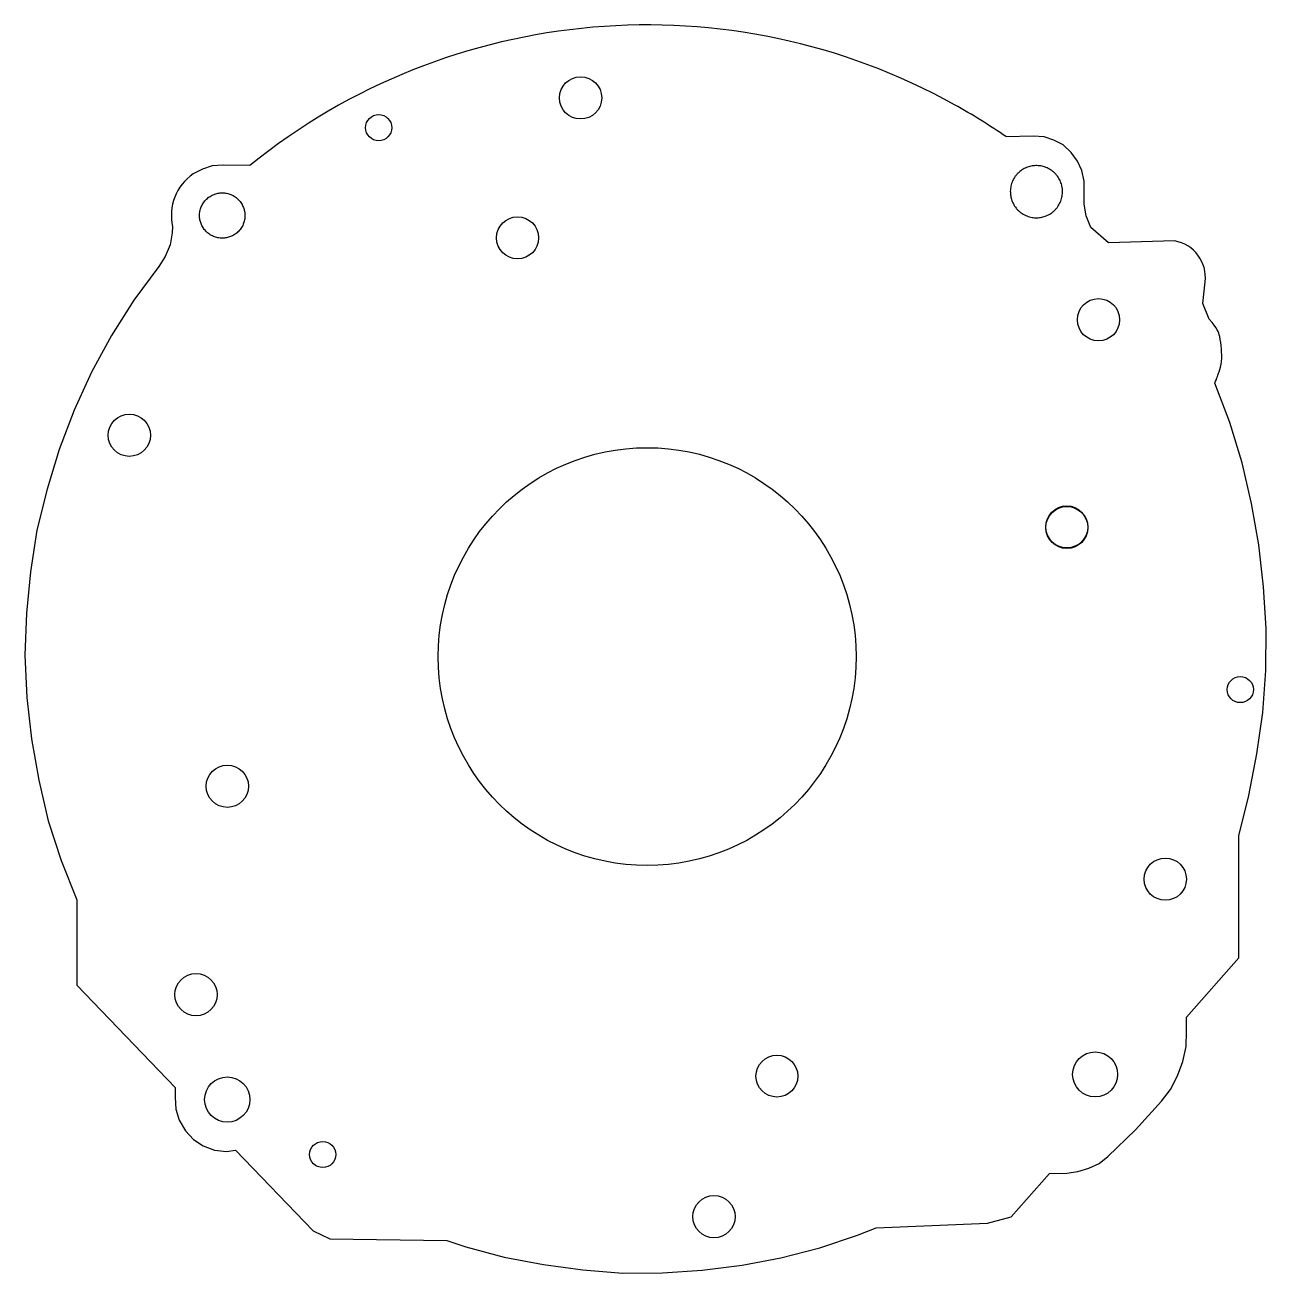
# Model space of a CAD drawing. Header units: inches. Extents: x -5.9 to 5.9, y -5.9 to 6.
import ezdxf

# ---------------------------------------------------------------- set-up
doc = ezdxf.new("R2010")
doc.units = ezdxf.units.IN
doc.header["$MEASUREMENT"] = 0
doc.layers.add('Default', color=18, linetype='Continuous', true_color=0x000000)

msp = doc.modelspace()

# ---------------------------------------------------------------- linework, layer by layer
at = {"layer": 'Default'}
for p, q in [((3.688, 4.975), (3.432, 4.967)), ((3.794, 4.969), (3.688, 4.975)), ((3.886, 4.937), (3.794, 4.969)), ((3.976, 4.891), (3.886, 4.937)), ((4.052, 4.82), (3.976, 4.891)), ((4.113, 4.736), (4.052, 4.82)), ((-4.248, 4.66), (-4.339, 4.615)), ((-4.157, 4.692), (-4.248, 4.66)), ((-4.157, 4.692), (-4.248, 4.66)), ((-4.051, 4.699), (-4.157, 4.692)), ((-4.051, 4.699), (-4.157, 4.692)), ((-3.798, 4.694), (-4.051, 4.699)), ((4.154, 4.647), (4.113, 4.736)), ((4.175, 4.546), (4.154, 4.647)), ((4.175, 4.446), (4.175, 4.546)), ((4.175, 4.326), (4.175, 4.446)), ((4.195, 4.212), (4.175, 4.326)), ((4.241, 4.103), (4.195, 4.212)), ((-4.534, 4.111), (-4.538, 4.05)), ((4.41, 3.955), (4.241, 4.103)), ((5.04, 3.974), (4.41, 3.955)), ((-4.665, 3.729), (-4.905, 3.408)), ((5.311, 3.376), (5.333, 3.584)), ((-4.905, 3.408), (-5.118, 3.069)), ((5.372, 3.225), (5.311, 3.376)), ((-5.118, 3.069), (-5.309, 2.718)), ((-5.309, 2.718), (-5.474, 2.355)), ((5.568, 2.238), (5.425, 2.615)), ((-5.474, 2.355), (-5.618, 1.98)), ((5.685, 1.852), (5.568, 2.238)), ((-5.618, 1.98), (-5.734, 1.6)), ((5.775, 1.464), (5.685, 1.852)), ((-5.734, 1.6), (-5.831, 1.208)), ((5.845, 1.069), (5.775, 1.464)), ((-5.831, 1.208), (-5.893, 0.811)), ((5.89, 0.666), (5.845, 1.069)), ((-5.893, 0.811), (-5.929, 0.416)), ((5.914, 0.268), (5.89, 0.666)), ((-5.929, 0.416), (-5.945, 0.015)), ((5.911, -0.132), (5.914, 0.268)), ((-5.945, 0.015), (-5.927, -0.39)), ((5.882, -0.533), (5.911, -0.132)), ((-5.927, -0.39), (-5.883, -0.787)), ((5.827, -0.93), (5.882, -0.533)), ((-5.883, -0.787), (-5.812, -1.182)), ((5.751, -1.327), (5.827, -0.93)), ((-5.812, -1.182), (-5.722, -1.569)), ((5.654, -1.713), (5.751, -1.327)), ((-5.722, -1.569), (-5.6, -1.948)), ((5.654, -2.878), (5.654, -1.713)), ((-5.6, -1.948), (-5.45, -2.325)), ((-5.45, -2.325), (-5.45, -3.139)), ((5.154, -3.447), (5.654, -2.878)), ((-5.45, -3.139), (-4.509, -4.119)), ((5.155, -3.581), (5.154, -3.447)), ((5.15, -3.728), (5.155, -3.581)), ((5.119, -3.87), (5.15, -3.728)), ((5.067, -4.006), (5.119, -3.87)), ((5.002, -4.136), (5.067, -4.006)), ((-4.509, -4.119), (-4.51, -4.213)), ((4.915, -4.248), (5.002, -4.136)), ((-4.51, -4.213), (-4.503, -4.326)), ((4.666, -4.523), (4.915, -4.248)), ((-4.503, -4.326), (-4.47, -4.43)), ((-4.47, -4.43), (-4.411, -4.533)), ((-4.411, -4.533), (-4.333, -4.615)), ((4.401, -4.779), (4.666, -4.523)), ((-4.333, -4.615), (-4.242, -4.676)), ((-4.242, -4.676), (-4.133, -4.716)), ((-4.133, -4.716), (-4.019, -4.729)), ((-4.019, -4.729), (-3.933, -4.719)), ((-3.933, -4.719), (-3.192, -5.49)), ((4.117, -4.922), (4.222, -4.889)), ((4.222, -4.889), (4.319, -4.844)), ((4.319, -4.844), (4.401, -4.779)), ((3.479, -5.355), (3.844, -4.939)), ((3.844, -4.939), (4.011, -4.936)), ((4.011, -4.936), (4.117, -4.922)), ((3.251, -5.415), (3.479, -5.355)), ((2.01, -5.53), (2.188, -5.459)), ((2.188, -5.459), (3.251, -5.415)), ((-3.192, -5.49), (-3.032, -5.565)), ((-3.032, -5.565), (-1.913, -5.581)), ((-1.913, -5.581), (-1.733, -5.643)), ((1.651, -5.651), (2.01, -5.53)), ((-1.733, -5.643), (-1.367, -5.741)), ((1.277, -5.747), (1.651, -5.651)), ((-1.367, -5.741), (-0.99, -5.811)), ((-0.99, -5.811), (-0.614, -5.862)), ((0.525, -5.866), (0.908, -5.816)), ((0.908, -5.816), (1.277, -5.747)), ((-0.614, -5.862), (-0.233, -5.892)), ((-0.233, -5.892), (0.147, -5.889)), ((0.147, -5.889), (0.525, -5.866))]:
    msp.add_line(p, q, dxfattribs=at)
msp.add_lwpolyline([(-4.538, 4.05), (-4.557, 3.935), (-4.604, 3.826), (-4.665, 3.729)], dxfattribs=at)
for centre, radius in [((-0.636, 5.341), 0.202), ((-2.565, 5.056), 0.125), ((-1.238, 4.003), 0.201), ((4.313, 3.22), 0.202), ((-4.948, 2.116), 0.202), ((0, 0), 1.997), ((4.01, 1.24), 0.201), ((4.011, 1.234), 0.201), ((5.668, -0.315), 0.125), ((-4.011, -1.239), 0.202), ((4.951, -2.127), 0.202), ((-4.311, -3.231), 0.202), ((1.24, -4.01), 0.2), ((4.281, -3.993), 0.215), ((-4.012, -4.234), 0.216), ((-3.1, -4.759), 0.125), ((0.639, -5.353), 0.202)]:
    msp.add_circle(centre, radius, dxfattribs=at)
for centre, radius, start, end in [((0, 0), 6.038, 60.8777, 128.9729), ((0, 0), 6.038, 55.3554, 60.8777), ((-4.06, 4.216), 0.486, 124.9886, 192.5837), ((4.978, 3.622), 0.357, 353.8037, 79.9874)]:
    msp.add_arc(centre, radius, start, end, dxfattribs=at)
for points, knots in [([(3.771, 4.2), (3.527, 4.149), (3.476, 4.393), (3.424, 4.637), (3.668, 4.688), (3.912, 4.74), (3.964, 4.496), (4.015, 4.252), (3.771, 4.2)], [0, 0, 0, 4.99074, 4.99074, 9.98148, 9.98148, 14.97222, 14.97222, 19.96296, 19.96296, 19.96296]), ([(-4.271, 4.167), (-4.221, 3.956), (-4.01, 4.006), (-3.799, 4.055), (-3.849, 4.266), (-3.899, 4.477), (-4.11, 4.427), (-4.321, 4.377), (-4.271, 4.167)], [0, 0, 0, 4.334909, 4.334909, 8.669818, 8.669818, 13.004726, 13.004726, 17.339635, 17.339635, 17.339635])]:
    msp.add_rational_spline(points, [1, 0.707106781187, 1, 0.707106781187, 1, 0.707106781187, 1, 0.707106781187, 1], degree=2, knots=knots, dxfattribs=at)
msp.add_open_spline([(5.425, 2.615), (5.447, 2.669), (5.463, 2.716), (5.497, 2.818), (5.487, 2.945), (5.476, 3.062), (5.449, 3.137), (5.372, 3.225)], degree=3, dxfattribs=at)

doc.saveas('drawing.dxf')
